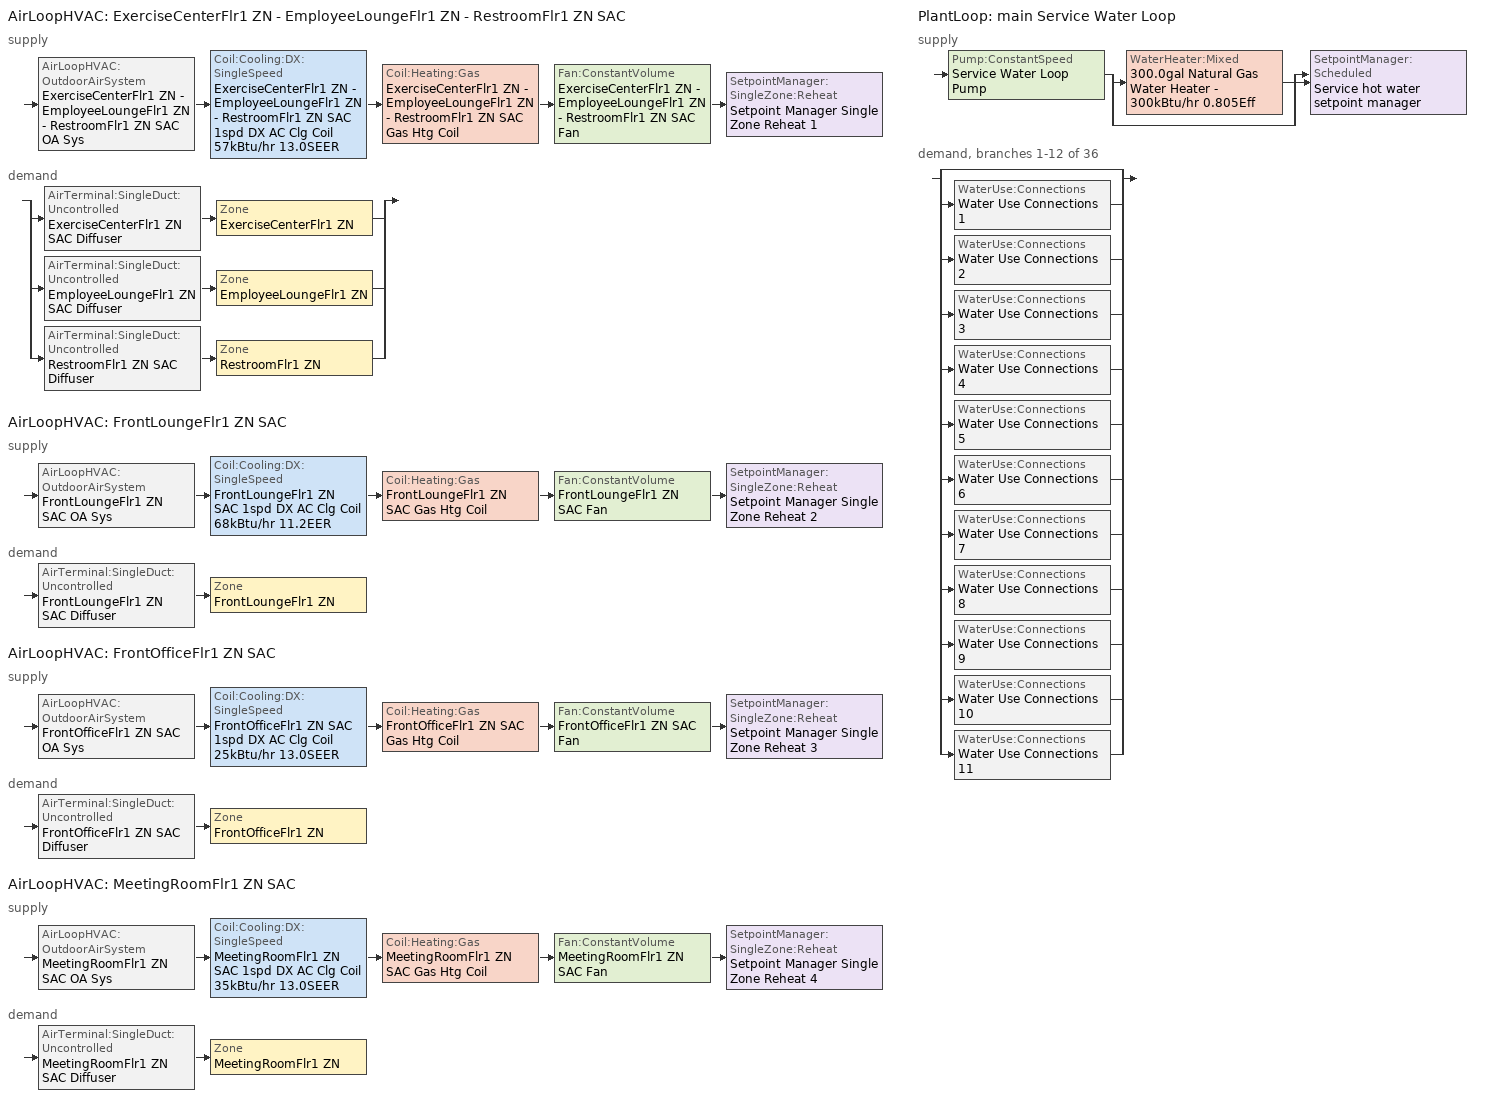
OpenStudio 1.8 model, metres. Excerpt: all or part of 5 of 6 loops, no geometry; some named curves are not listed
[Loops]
AirLoopHVAC 'ExerciseCenterFlr1 ZN - EmployeeLoungeFlr1 ZN - RestroomFlr1 ZN SAC'
 supply: AirLoopHVAC:OutdoorAirSystem 'ExerciseCenterFlr1 ZN - EmployeeLoungeFlr1 ZN - RestroomFlr1 ZN SAC OA Sys' > Coil:Cooling:DX:SingleSpeed 'ExerciseCenterFlr1 ZN - EmployeeLoungeFlr1 ZN - RestroomFlr1 ZN SAC 1spd DX AC Clg Coil 57kBtu/hr 13.0SEER' > Coil:Heating:Gas 'ExerciseCenterFlr1 ZN - EmployeeLoungeFlr1 ZN - RestroomFlr1 ZN SAC Gas Htg Coil' > Fan:ConstantVolume 'ExerciseCenterFlr1 ZN - EmployeeLoungeFlr1 ZN - RestroomFlr1 ZN SAC Fan' > SetpointManager:SingleZone:Reheat 'Setpoint Manager Single Zone Reheat 1'
 demand: split
  | AirTerminal:SingleDuct:Uncontrolled 'ExerciseCenterFlr1 ZN SAC Diffuser' > Zone 'ExerciseCenterFlr1 ZN'
  | AirTerminal:SingleDuct:Uncontrolled 'EmployeeLoungeFlr1 ZN SAC Diffuser' > Zone 'EmployeeLoungeFlr1 ZN'
  | AirTerminal:SingleDuct:Uncontrolled 'RestroomFlr1 ZN SAC Diffuser' > Zone 'RestroomFlr1 ZN'
AirLoopHVAC 'FrontLoungeFlr1 ZN SAC'
 supply: AirLoopHVAC:OutdoorAirSystem 'FrontLoungeFlr1 ZN SAC OA Sys' > Coil:Cooling:DX:SingleSpeed 'FrontLoungeFlr1 ZN SAC 1spd DX AC Clg Coil 68kBtu/hr 11.2EER' > Coil:Heating:Gas 'FrontLoungeFlr1 ZN SAC Gas Htg Coil' > Fan:ConstantVolume 'FrontLoungeFlr1 ZN SAC Fan' > SetpointManager:SingleZone:Reheat 'Setpoint Manager Single Zone Reheat 2'
 demand: AirTerminal:SingleDuct:Uncontrolled 'FrontLoungeFlr1 ZN SAC Diffuser' > Zone 'FrontLoungeFlr1 ZN'
AirLoopHVAC 'FrontOfficeFlr1 ZN SAC'
 supply: AirLoopHVAC:OutdoorAirSystem 'FrontOfficeFlr1 ZN SAC OA Sys' > Coil:Cooling:DX:SingleSpeed 'FrontOfficeFlr1 ZN SAC 1spd DX AC Clg Coil 25kBtu/hr 13.0SEER' > Coil:Heating:Gas 'FrontOfficeFlr1 ZN SAC Gas Htg Coil' > Fan:ConstantVolume 'FrontOfficeFlr1 ZN SAC Fan' > SetpointManager:SingleZone:Reheat 'Setpoint Manager Single Zone Reheat 3'
 demand: AirTerminal:SingleDuct:Uncontrolled 'FrontOfficeFlr1 ZN SAC Diffuser' > Zone 'FrontOfficeFlr1 ZN'
AirLoopHVAC 'MeetingRoomFlr1 ZN SAC'
 supply: AirLoopHVAC:OutdoorAirSystem 'MeetingRoomFlr1 ZN SAC OA Sys' > Coil:Cooling:DX:SingleSpeed 'MeetingRoomFlr1 ZN SAC 1spd DX AC Clg Coil 35kBtu/hr 13.0SEER' > Coil:Heating:Gas 'MeetingRoomFlr1 ZN SAC Gas Htg Coil' > Fan:ConstantVolume 'MeetingRoomFlr1 ZN SAC Fan' > SetpointManager:SingleZone:Reheat 'Setpoint Manager Single Zone Reheat 4'
 demand: AirTerminal:SingleDuct:Uncontrolled 'MeetingRoomFlr1 ZN SAC Diffuser' > Zone 'MeetingRoomFlr1 ZN'
PlantLoop 'main Service Water Loop'
 supply: Pump:ConstantSpeed 'Service Water Loop Pump' > split
  | WaterHeater:Mixed '300.0gal Natural Gas Water Heater - 300kBtu/hr 0.805Eff'
  | bypass
  join > SetpointManager:Scheduled 'Service hot water setpoint manager'
 demand, branches 1-12 of 36: split
  | bypass
  | WaterUse:Connections 'Water Use Connections 1'
  | WaterUse:Connections 'Water Use Connections 2'
  | WaterUse:Connections 'Water Use Connections 3'
  | WaterUse:Connections 'Water Use Connections 4'
  | WaterUse:Connections 'Water Use Connections 5'
  | WaterUse:Connections 'Water Use Connections 6'
  | WaterUse:Connections 'Water Use Connections 7'
  | WaterUse:Connections 'Water Use Connections 8'
  | WaterUse:Connections 'Water Use Connections 9'
  | WaterUse:Connections 'Water Use Connections 10'
  | WaterUse:Connections 'Water Use Connections 11'
[Sizing:Zone] Zone Cooling Design Supply Air Temperature {C}=14; Zone Heating Design Supply Air Temperature {C}=50; Zone Cooling Design Supply Air Humidity Ratio {kg-H2O/kg-air}=0.008; Zone Heating Design Supply Air Humidity Ratio {kg-H2O/kg-air}=0.008; Cooling Design Air Flow Method=DesignDay; Heating Design Air Flow Method=DesignDay
FrontLoungeFlr1 ZN; FrontOfficeFlr1 ZN; ExerciseCenterFlr1 ZN; MeetingRoomFlr1 ZN; RestroomFlr1 ZN; EmployeeLoungeFlr1 ZN
[Zone equipment]
FrontLoungeFlr1 ZN: FrontLoungeFlr1 ZN SAC Diffuser
FrontOfficeFlr1 ZN: FrontOfficeFlr1 ZN SAC Diffuser
ExerciseCenterFlr1 ZN: ExerciseCenterFlr1 ZN SAC Diffuser
MeetingRoomFlr1 ZN: MeetingRoomFlr1 ZN SAC Diffuser
RestroomFlr1 ZN: RestroomFlr1 ZN SAC Diffuser
EmployeeLoungeFlr1 ZN: EmployeeLoungeFlr1 ZN SAC Diffuser
[Fan:ConstantVolume] Availability Schedule=Always On Discrete; Pressure Rise {Pa}=622.722; Maximum Flow Rate {m3/s}=AutoSize
Name | Fan Efficiency | Motor Efficiency
ExerciseCenterFlr1 ZN - EmployeeLoungeFlr1 ZN - RestroomFlr1 ZN SAC Fan; FrontLoungeFlr1 ZN SAC Fan | 0.55575 | 0.855
FrontOfficeFlr1 ZN SAC Fan; MeetingRoomFlr1 ZN SAC Fan | 0.1885 | 0.29
[Coil:Cooling:DX:SingleSpeed] Availability Schedule=Always On Discrete; Rated Total Cooling Capacity {W}=autosize; Rated Sensible Heat Ratio=autosize; Rated Air Flow Rate {m3/s}=autosize; Rated Evaporator Fan Power Per Volume Flow Rate {W/(m3/s)}=773.3; Condenser Type=AirCooled; Evaporative Condenser Effectiveness=0; Evaporative Condenser Air Flow Rate {m3/s}=Autosize; Evaporative Condenser Pump Rated Power Consumption {W}=Autosize; Crankcase Heater Capacity {W}=0; Maximum Outdoor Dry-Bulb Temperature for Crankcase Heater Operation {C}=0; Basin Heater Capacity {W/K}=0; Basin Heater Setpoint Temperature {C}=10
Name | Rated COP {W/W} | Total Cooling Capacity Function of Temperature Curve | Total Cooling Capacity Function of Flow Fraction Curve | Energy Input Ratio Function of Temperature Curve | Energy Input Ratio Function of Flow Fraction Curve | Part Load Fraction Correlation Curve
GuestRoom104 ZN PTAC 1spd DX AC Clg Coil | 3 | PSZ-Fine Storage DX Coil Cap-FT 10 | DX Coil Cap-FF 10 | PSZ-AC DX Coil EIR-FT 10 | Split DX Coil EIR-FF 10 | HPACCOOLPLFFPLR 10
GuestRoom105 ZN PTAC 1spd DX AC Clg Coil | 3 | PSZ-Fine Storage DX Coil Cap-FT 11 | DX Coil Cap-FF 11 | PSZ-AC DX Coil EIR-FT 11 | Split DX Coil EIR-FF 11 | HPACCOOLPLFFPLR 11
GuestRoom201 ZN PTAC 1spd DX AC Clg Coil | 3 | PSZ-Fine Storage DX Coil Cap-FT 12 | DX Coil Cap-FF 12 | PSZ-AC DX Coil EIR-FT 12 | Split DX Coil EIR-FF 12 | HPACCOOLPLFFPLR 12
ExerciseCenterFlr1 ZN - EmployeeLoungeFlr1 ZN - RestroomFlr1 ZN SAC 1spd DX AC Clg Coil 57kBtu/hr 13.0SEER | 3.91157 | PSZ-Fine Storage DX Coil Cap-FT 4 | DX Coil Cap-FF 4 | PSZ-AC DX Coil EIR-FT 4 | Split DX Coil EIR-FF 4 | HPACCOOLPLFFPLR 4
FrontLoungeFlr1 ZN SAC 1spd DX AC Clg Coil 68kBtu/hr 11.2EER | 3.86542 | PSZ-Fine Storage DX Coil Cap-FT 5 | DX Coil Cap-FF 5 | PSZ-AC DX Coil EIR-FT 5 | Split DX Coil EIR-FF 5 | HPACCOOLPLFFPLR 5
FrontOfficeFlr1 ZN SAC 1spd DX AC Clg Coil 25kBtu/hr 13.0SEER | 3.91157 | PSZ-Fine Storage DX Coil Cap-FT 6 | DX Coil Cap-FF 6 | PSZ-AC DX Coil EIR-FT 6 | Split DX Coil EIR-FF 6 | HPACCOOLPLFFPLR 6
MeetingRoomFlr1 ZN SAC 1spd DX AC Clg Coil 35kBtu/hr 13.0SEER | 3.91157 | PSZ-Fine Storage DX Coil Cap-FT 42 | DX Coil Cap-FF 42 | PSZ-AC DX Coil EIR-FT 42 | Split DX Coil EIR-FF 42 | HPACCOOLPLFFPLR 42
[AirLoopHVAC] Design Supply Air Flow Rate {m3/s}=AutoSize
ExerciseCenterFlr1 ZN - EmployeeLoungeFlr1 ZN - RestroomFlr1 ZN SAC; FrontLoungeFlr1 ZN SAC; FrontOfficeFlr1 ZN SAC; MeetingRoomFlr1 ZN SAC
[Sizing:System] Type of Load to Size On=Sensible; Design Outdoor Air Flow Rate {m3/s}=Autosize; Minimum System Air Flow Ratio=1; Preheat Design Temperature {C}=7; Preheat Design Humidity Ratio {kg-H2O/kg-Air}=0.008; Precool Design Temperature {C}=11; Precool Design Humidity Ratio {kg-H2O/kg-Air}=0.008; Central Cooling Design Supply Air Temperature {C}=12; Central Heating Design Supply Air Temperature {C}=50; Sizing Option=NonCoincident; 100% Outdoor Air in Cooling=No; 100% Outdoor Air in Heating=No; Central Cooling Design Supply Air Humidity Ratio {kg-H2O/kg-Air}=0.008; Central Heating Design Supply Air Humidity Ratio {kg-H2O/kg-Air}=0.008; Cooling Design Air Flow Method=DesignDay; Cooling Design Air Flow Rate {m3/s}=0; Heating Design Air Flow Method=DesignDay; Heating Design Air Flow Rate {m3/s}=0; System Outdoor Air Method=ZoneSum; Zone Maximum Outdoor Air Fraction=1; Cooling Supply Air Flow Rate Per Floor Area {m3/s-m2}=0.00996765; Cooling Fraction of Autosized Cooling Supply Air Flow Rate=1; Cooling Supply Air Flow Rate Per Unit Cooling Capacity {m3/s-W}=3.94755e-05; Heating Supply Air Flow Rate Per Floor Area {m3/s-m2}=0.00996765; Heating Fraction of Autosized Heating Supply Air Flow Rate=1; Heating Fraction of Autosized Cooling Supply Air Flow Rate=1; Heating Supply Air Flow Rate Per Unit Heating Capacity {m3/s-W}=3.15882e-05; Cooling Design Capacity Method=CoolingDesignCapacity; Cooling Design Capacity {W}=autosize; Cooling Design Capacity Per Floor Area {W/m2}=234.7; Fraction of Autosized Cooling Design Capacity=1; Heating Design Capacity Method=HeatingDesignCapacity; Heating Design Capacity {W}=autosize; Heating Design Capacity Per Floor Area {W/m2}=157; Fraction of Autosized Heating Design Capacity=1; Central Cooling Capacity Control Method=OnOff
ExerciseCenterFlr1 ZN - EmployeeLoungeFlr1 ZN - RestroomFlr1 ZN SAC; FrontLoungeFlr1 ZN SAC; FrontOfficeFlr1 ZN SAC; MeetingRoomFlr1 ZN SAC
[SetpointManager:SingleZone:Reheat] Minimum Supply Air Temperature {C}=13; Maximum Supply Air Temperature {C}=45
Name | Control Zone
Setpoint Manager Single Zone Reheat 1 | ExerciseCenterFlr1 ZN
Setpoint Manager Single Zone Reheat 2 | FrontLoungeFlr1 ZN
Setpoint Manager Single Zone Reheat 3 | FrontOfficeFlr1 ZN
Setpoint Manager Single Zone Reheat 4 | MeetingRoomFlr1 ZN
[Coil:Heating:Gas] Availability Schedule=Always On Discrete; Gas Burner Efficiency=0.8; Nominal Capacity {W}=AutoSize; Parasitic Electric Load {W}=0; Parasitic Gas Load {W}=0
Name | Part Load Fraction Correlation Curve
ExerciseCenterFlr1 ZN - EmployeeLoungeFlr1 ZN - RestroomFlr1 ZN SAC Gas Htg Coil | Curve Cubic 1
FrontLoungeFlr1 ZN SAC Gas Htg Coil | Curve Cubic 2
FrontOfficeFlr1 ZN SAC Gas Htg Coil | Curve Cubic 3
MeetingRoomFlr1 ZN SAC Gas Htg Coil | Curve Cubic 4
[Controller:OutdoorAir] Minimum Outdoor Air Flow Rate {m3/s}=Autosize; Maximum Outdoor Air Flow Rate {m3/s}=Autosize; Economizer Control Action Type=ModulateFlow; Economizer Maximum Limit Dry-Bulb Temperature {C}=28; Economizer Maximum Limit Enthalpy {J/kg}=64000; Economizer Minimum Limit Dry-Bulb Temperature {C}=-100; Lockout Type=NoLockout; Minimum Limit Type=FixedMinimum; Minimum Outdoor Air Schedule=SmallHotel Split-AC OA Damper; High Humidity Control=No; Heat Recovery Bypass Control Type=BypassWhenWithinEconomizerLimits
Name | Economizer Control Type | Controller Mechanical Ventilation | Maximum Fraction of Outdoor Air Schedule
ExerciseCenterFlr1 ZN - EmployeeLoungeFlr1 ZN - RestroomFlr1 ZN SAC OA Sys Controller | DifferentialDryBulb | Controller Mechanical Ventilation 1
FrontLoungeFlr1 ZN SAC OA Sys Controller | DifferentialDryBulb | Controller Mechanical Ventilation 2 | FrontLoungeFlr1ZNSACmaxOASch
FrontOfficeFlr1 ZN SAC OA Sys Controller | NoEconomizer | Controller Mechanical Ventilation 3 | FrontOfficeFlr1ZNSACmaxOASch
MeetingRoomFlr1 ZN SAC OA Sys Controller | NoEconomizer | Controller Mechanical Ventilation 4 | MeetingRoomFlr1ZNSACmaxOASch
[Controller:MechanicalVentilation] Availability Schedule=Always On Discrete; System Outdoor Air Method=ZoneSum
Controller Mechanical Ventilation 1; Controller Mechanical Ventilation 2; Controller Mechanical Ventilation 3; Controller Mechanical Ventilation 4
[AirLoopHVAC:OutdoorAirSystem]
Name | Controller
ExerciseCenterFlr1 ZN - EmployeeLoungeFlr1 ZN - RestroomFlr1 ZN SAC OA Sys | ExerciseCenterFlr1 ZN - EmployeeLoungeFlr1 ZN - RestroomFlr1 ZN SAC OA Sys Controller
FrontLoungeFlr1 ZN SAC OA Sys | FrontLoungeFlr1 ZN SAC OA Sys Controller
FrontOfficeFlr1 ZN SAC OA Sys | FrontOfficeFlr1 ZN SAC OA Sys Controller
MeetingRoomFlr1 ZN SAC OA Sys | MeetingRoomFlr1 ZN SAC OA Sys Controller
[AirTerminal:SingleDuct:Uncontrolled] Availability Schedule=Always On Discrete; Maximum Air Flow Rate {m3/s}=AutoSize
ExerciseCenterFlr1 ZN SAC Diffuser; EmployeeLoungeFlr1 ZN SAC Diffuser; RestroomFlr1 ZN SAC Diffuser; FrontLoungeFlr1 ZN SAC Diffuser; FrontOfficeFlr1 ZN SAC Diffuser; MeetingRoomFlr1 ZN SAC Diffuser
[PlantLoop]
main Service Water Loop: Maximum Loop Temperature {C}=60; Minimum Loop Temperature {C}=10; Plant Loop Volume {m3}=Autocalculate
[Sizing:Plant]
main Service Water Loop: Loop Type=Heating; Design Loop Exit Temperature {C}=60; Loop Design Temperature Difference {deltaC}=5; Sizing Option=NonCoincident; Zone Timesteps in Averaging Window=1; Coincident Sizing Factor Mode=None
[SetpointManager:Scheduled]
Service hot water setpoint manager: Control Variable=Temperature; Schedule=Service Water Loop Temp - 140.0F
[Pump:ConstantSpeed]
Service Water Loop Pump: Rated Flow Rate {m3/s}=autosize; Rated Pump Head {Pa}=29891; Rated Power Consumption {W}=autosize; Motor Efficiency=0.85; Fraction of Motor Inefficiencies to Fluid Stream=0; Pump Control Type=Intermittent
[WaterHeater:Mixed]
300.0gal Natural Gas Water Heater - 300kBtu/hr 0.805Eff: Tank Volume {m3}=1.13562; Setpoint Temperature Schedule=Service Water Loop Temp - 140.0F; Deadband Temperature Difference {deltaC}=2; Maximum Temperature Limit {C}=82.2222; Heater Control Type=Cycle; Heater Maximum Capacity {W}=87921.3; Heater Fuel Type=NaturalGas; Heater Thermal Efficiency=0.804865; Off Cycle Parasitic Fuel Consumption Rate {W}=19.9992; Off Cycle Parasitic Fuel Type=NaturalGas; Off Cycle Parasitic Heat Fraction to Tank=0.8; On Cycle Parasitic Fuel Consumption Rate {W}=19.9992; On Cycle Parasitic Fuel Type=NaturalGas; On Cycle Parasitic Heat Fraction to Tank=0; Ambient Temperature Indicator=Schedule; Ambient Temperature Schedule=Water Heater Ambient Temp Schedule - 70F; Off Cycle Loss Coefficient to Ambient Temperature {W/K}=10.9979; On Cycle Loss Coefficient to Ambient Temperature {W/K}=10.9979; Use Side Effectiveness=1; Source Side Effectiveness=1; Use Side Design Flow Rate {m3/s}=autosize; Source Side Design Flow Rate {m3/s}=autosize; Indirect Water Heating Recovery Time {hr}=1.5
[WaterUse:Connections]
Name | Water Use Equipment Name 1
Water Use Connections 1 | Guestroom103 Service Water Use 0.04gal/min
Water Use Connections 2 | Guestroom104 Service Water Use 0.04gal/min
Water Use Connections 3 | Guestroom105 Service Water Use 0.04gal/min
Water Use Connections 4 | Guestroom202_205 Service Water Use 0.15gal/min
Water Use Connections 5 | Guestroom206_208 Service Water Use 0.12gal/min
Water Use Connections 6 | Guestroom209_212 Service Water Use 0.15gal/min
Water Use Connections 7 | Guestroom213 Service Water Use 0.04gal/min
Water Use Connections 8 | Guestroom214 Service Water Use 0.04gal/min
Water Use Connections 9 | Guestroom219 Service Water Use 0.04gal/min
Water Use Connections 10 | Guestroom220_223 Service Water Use 0.15gal/min
Water Use Connections 11 | Guestroom224 Service Water Use 0.04gal/min
[WaterUse:Equipment:Definition]
Name | Peak Flow Rate {m3/s} | Target Temperature Schedule
Guestroom103 Service Water Use Def 0.04gal/min | 2.3345e-06 | Schedule Ruleset 3
Guestroom104 Service Water Use Def 0.04gal/min | 2.33434e-06 | Schedule Ruleset 4
Guestroom105 Service Water Use Def 0.04gal/min | 2.33434e-06 | Schedule Ruleset 5
Guestroom202_205 Service Water Use Def 0.15gal/min | 9.33801e-06 | Schedule Ruleset 6
Guestroom206_208 Service Water Use Def 0.12gal/min | 7.54224e-06 | Schedule Ruleset 7
Guestroom209_212 Service Water Use Def 0.15gal/min | 9.33801e-06 | Schedule Ruleset 8
Guestroom213 Service Water Use Def 0.04gal/min | 2.3345e-06 | Schedule Ruleset 9
Guestroom214 Service Water Use Def 0.04gal/min | 2.33434e-06 | Schedule Ruleset 10
Guestroom219 Service Water Use Def 0.04gal/min | 2.33434e-06 | Schedule Ruleset 11
Guestroom220_223 Service Water Use Def 0.15gal/min | 9.33735e-06 | Schedule Ruleset 12
Guestroom224 Service Water Use Def 0.04gal/min | 2.33434e-06 | Schedule Ruleset 13
[WaterUse:Equipment] Flow Rate Fraction Schedule=HotelSmall GuestRoom_SHW_Sch
Name | Water Use Equipment Definition
Guestroom103 Service Water Use 0.04gal/min | Guestroom103 Service Water Use Def 0.04gal/min
Guestroom104 Service Water Use 0.04gal/min | Guestroom104 Service Water Use Def 0.04gal/min
Guestroom105 Service Water Use 0.04gal/min | Guestroom105 Service Water Use Def 0.04gal/min
Guestroom202_205 Service Water Use 0.15gal/min | Guestroom202_205 Service Water Use Def 0.15gal/min
Guestroom206_208 Service Water Use 0.12gal/min | Guestroom206_208 Service Water Use Def 0.12gal/min
Guestroom209_212 Service Water Use 0.15gal/min | Guestroom209_212 Service Water Use Def 0.15gal/min
Guestroom213 Service Water Use 0.04gal/min | Guestroom213 Service Water Use Def 0.04gal/min
Guestroom214 Service Water Use 0.04gal/min | Guestroom214 Service Water Use Def 0.04gal/min
Guestroom219 Service Water Use 0.04gal/min | Guestroom219 Service Water Use Def 0.04gal/min
Guestroom220_223 Service Water Use 0.15gal/min | Guestroom220_223 Service Water Use Def 0.15gal/min
Guestroom224 Service Water Use 0.04gal/min | Guestroom224 Service Water Use Def 0.04gal/min
[Schedule:Ruleset]
SmallHotel Split-AC OA Damper: Default Day Schedule=SmallHotel Split-AC OA Damper Default
Service Water Loop Temp - 140.0F: Default Day Schedule=Service Water Loop Temp - 140.0F Default
Water Heater Ambient Temp Schedule - 70F: Default Day Schedule=Water Heater Ambient Temp Schedule - 70F Default
Schedule Ruleset 3: Default Day Schedule=Schedule Day 87
HotelSmall GuestRoom_SHW_Sch: Default Day Schedule=HotelSmall GuestRoom_SHW_Sch Default; Summer Design Day Schedule=HotelSmall GuestRoom_SHW_Sch Summer Design Day; Winter Design Day Schedule=HotelSmall GuestRoom_SHW_Sch Winter Design Day
Schedule Ruleset 4: Default Day Schedule=Schedule Day 90
Schedule Ruleset 5: Default Day Schedule=Schedule Day 91
Schedule Ruleset 6: Default Day Schedule=Schedule Day 92
Schedule Ruleset 7: Default Day Schedule=Schedule Day 93
Schedule Ruleset 8: Default Day Schedule=Schedule Day 94
Schedule Ruleset 9: Default Day Schedule=Schedule Day 95
Schedule Ruleset 10: Default Day Schedule=Schedule Day 96
Schedule Ruleset 11: Default Day Schedule=Schedule Day 97
Schedule Ruleset 12: Default Day Schedule=Schedule Day 98
Schedule Ruleset 13: Default Day Schedule=Schedule Day 99
FrontLoungeFlr1ZNSACmaxOASch: Default Day Schedule=FrontLoungeFlr1ZNSACmaxOASchDefault
FrontOfficeFlr1ZNSACmaxOASch: Default Day Schedule=FrontOfficeFlr1ZNSACmaxOASchDefault
MeetingRoomFlr1ZNSACmaxOASch: Default Day Schedule=MeetingRoomFlr1ZNSACmaxOASchDefault
[Schedule:Day]
SmallHotel Split-AC OA Damper Default: 24, 0, 1
Service Water Loop Temp - 140.0F Default; Schedule Day 87; Schedule Day 90; Schedule Day 91; Schedule Day 92; Schedule Day 93; Schedule Day 94; Schedule Day 95; Schedule Day 96; Schedule Day 97; Schedule Day 98; Schedule Day 99: 24, 0, 60
Water Heater Ambient Temp Schedule - 70F Default: 24, 0, 21.1111
HotelSmall GuestRoom_SHW_Sch Default; HotelSmall GuestRoom_SHW_Sch Winter Design Day; HotelSmall GuestRoom_SHW_Sch Summer Design Day: 1, 0, 0.2, 4, 0, 0.15, 5, 0, 0.2, 6, 0, 0.25, 7, 0, 0.35, 8, 0, 0.6, 9, 0, 0.8, 10, 0, 0.55, 11, 0, 0.4, 12, 0, 0.3, 17, 0, 0.2, 18, 0, 0.25, 19, 0, 0.3, 22, 0, 0.4, 23, 0, 0.6, 24, 0, 0.35
HotelSmall GuestRoom_SHW_Sch Summer Design Day 1: 1, 0, 0.2, 4, 0, 0.15, 5, 0, 0.2, 6, 0, 0.35, 7, 0, 0.6, 8, 0, 0.8, 9, 0, 0.55, 10, 0, 0.4, 11, 0, 0.3, 17, 0, 0.2, 18, 0, 0.3, 19, 0, 0.55, 21, 0, 0.4, 22, 0, 0.6, 23, 0, 0.45, 24, 0, 0.25
FrontLoungeFlr1ZNSACmaxOASchDefault; FrontOfficeFlr1ZNSACmaxOASchDefault; MeetingRoomFlr1ZNSACmaxOASchDefault: 24, 0, 0.7
[Schedule:Rule]
Schedule Rule 13: Schedule Ruleset=HotelSmall GuestRoom_SHW_Sch; Rule Order=0; Day Schedule=HotelSmall GuestRoom_SHW_Sch Summer Design Day 1; Apply Monday=Yes; Apply Tuesday=Yes; Apply Wednesday=Yes; Apply Thursday=Yes; Apply Friday=Yes; Date Specification Type=DateRange; Start Month=1; Start Day=1; End Month=12; End Day=31
[Schedule:Constant]
Always On Discrete: Value=1
[Curve:Biquadratic] Minimum Value of x {BasedOnField A2}=12.77778; Maximum Value of x {BasedOnField A2}=23.88889; Minimum Value of y {BasedOnField A3}=23.88889; Maximum Value of y {BasedOnField A3}=46.11111
Name | Coefficient1 Constant | Coefficient2 x | Coefficient3 x**2 | Coefficient4 y | Coefficient5 y**2 | Coefficient6 x*y
PSZ-Fine Storage DX Coil Cap-FT 4; PSZ-Fine Storage DX Coil Cap-FT 5; PSZ-Fine Storage DX Coil Cap-FT 6; PSZ-Fine Storage DX Coil Cap-FT 42 | 0.942588 | 0.00954335 | 0.00068377 | -0.0110427 | 5.249e-06 | -9.72e-06
PSZ-AC DX Coil EIR-FT 4; PSZ-AC DX Coil EIR-FT 5; PSZ-AC DX Coil EIR-FT 6; PSZ-AC DX Coil EIR-FT 42 | 0.342414 | 0.034885 | -0.0006237 | 0.00497722 | 0.000437951 | -0.000728028
[Curve:Quadratic]
Name | Coefficient1 Constant | Coefficient2 x | Coefficient3 x**2 | Minimum Value of x {BasedOnField A2} | Maximum Value of x {BasedOnField A2}
DX Coil Cap-FF 4; DX Coil Cap-FF 5; DX Coil Cap-FF 6; DX Coil Cap-FF 42 | 0.8 | 0.2 | 0 | 0.5 | 1.5
Split DX Coil EIR-FF 4; Split DX Coil EIR-FF 5; Split DX Coil EIR-FF 6; Split DX Coil EIR-FF 42 | 1.1552 | -0.1808 | 0.0256 | 0.5 | 1.5
HPACCOOLPLFFPLR 4; HPACCOOLPLFFPLR 5; HPACCOOLPLFFPLR 6; HPACCOOLPLFFPLR 42 | 0.85 | 0.15 | 0 | 0 | 1
[Curve:Cubic] Coefficient1 Constant=0.8; Coefficient2 x=0.2; Coefficient3 x**2=0; Coefficient4 x**3=0; Minimum Value of x {BasedOnField A2}=0; Maximum Value of x {BasedOnField A2}=1
Curve Cubic 1; Curve Cubic 2; Curve Cubic 3; Curve Cubic 4
